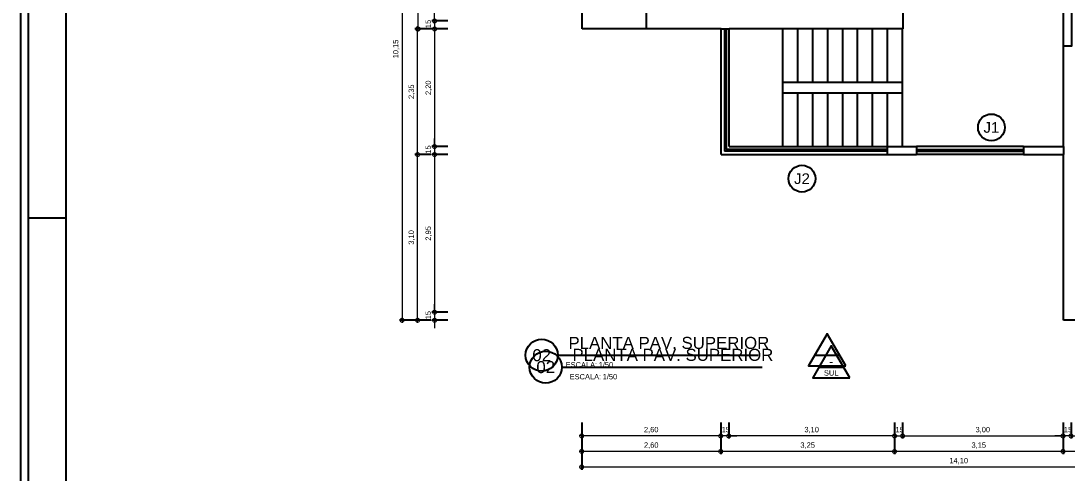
# Model space of a CAD drawing. Header units: metres. Extents: x 152 to 331, y 81 to 179.
# Drawn here: x 153.41 to 172.98, y 119.29 to 127.75 of the extents above; entities that cross this region are included whole.
import ezdxf
from ezdxf.enums import TextEntityAlignment as Align

# ---------------------------------------------------------------- set-up
doc = ezdxf.new("R2010")
doc.units = ezdxf.units.M
doc.header["$LTSCALE"] = 0.25
doc.linetypes.add('DIVIDEX2', pattern=[63.5, 25.4, -12.7, 0, -12.7, 0, -12.7])
doc.layers.add('0_MRG_AUX', color=7, linetype='Continuous', true_color=0xecbcd1, plot=False)
for name, color, linetype in [('ARQ_ALV CT', 5, 'Continuous'), ('ARQ_ALV VS', 2, 'Continuous'), ('ARQ_ESQ CT', 30, 'Continuous'), ('ARQ_PISO', 1, 'Continuous'), ('MRG_EXTERNA', 1, 'Continuous'), ('MRG_INTERNA', 2, 'Continuous'), ('Parede', 170, 'Continuous'), ('SIMB_02', 2, 'Continuous'), ('SIMB_TXT', 1, 'Continuous')]:
    doc.layers.add(name, color=color, linetype=linetype)
doc.layers.add('ARQ_COTA_AZUL', color=5, linetype='Continuous', lineweight=20, true_color=0x0000ff)
doc.styles.add('cota', font='arial.ttf')
doc.styles.add('SIMB', font='arial.ttf')
doc.dimstyles.new('Info 01 - annot', dxfattribs={"dimtxt": 2, "dimasz": 3, "dimexe": 1, "dimexo": 1, "dimgap": 1, "dimtad": 1, "dimzin": 4, "dimtxsty": 'cota', "dimblk": 'DOTSMALL', "dimcen": 2, "dimdle": 1, "dimclrd": 256, "dimclre": 256, "dimclrt": 1, "dimazin": 2, "dimtfac": 0.09, "dimtix": 1, "dimtmove": 2, "dimatfit": 2, "dimfxl": 5, "dimfxlon": 1, "dimtolj": 1, "dimtzin": 4, "dimlwd": -1, "dimarcsym": 1})

# ---------------------------------------------------------------- blocks, each defined once
blk = doc.blocks.new('COD_ESQ')
at = {"layer": 'SIMB_02'}
blk.add_circle((0, 0), 2.5, dxfattribs=at)
at = {"layer": 'SIMB_TXT', "style": 'SIMB'}
blk.add_attdef('CDESQ', text='', height=2, dxfattribs=at).set_placement((0, 0), align=Align.MIDDLE_CENTER)
blk = doc.blocks.new('*U193')
at = {"layer": '0_MRG_AUX'}
blk.add_lwpolyline([(0.01, 851), (0.01, -0.01), (-1199, -0.01), (-1199, 851)], close=True, dxfattribs=at)
at = {"layer": 'MRG_EXTERNA'}
blk.add_lwpolyline([(-5, 846), (-5, 5), (-1194, 5), (-1194, 846)], close=True, dxfattribs=at)
at = {"layer": 'MRG_INTERNA'}
for p, q in [((-1169, 836), (-1169, 15)), ((-1169, 302), (-1194, 302))]:
    blk.add_line(p, q, dxfattribs=at)
blk = doc.blocks.new('_DotSmall')
at = {"color": 0, "linetype": 'ByBlock', "const_width": 0.5}
blk.add_lwpolyline([(-0.0625, 0, 1), (0.0625, 0, 1)], format="xyb", close=True, dxfattribs=at)
blk = doc.blocks.new('*D282')
at = {"layer": 'ARQ_COTA_AZUL', "lineweight": -2, "transparency": 16777216}
for p, q in [((160.79, 132.301), (160.49, 132.301)), ((160.79, 122.151), (160.49, 122.151))]:
    blk.add_line(p, q, dxfattribs=at)
at = {"layer": 'ARQ_COTA_AZUL', "transparency": 16777216}
blk.add_line((160.54, 132.351), (160.54, 122.101), dxfattribs=at)
at = {"layer": 'ARQ_COTA_AZUL', "transparency": 16777216, "xscale": 0.15, "yscale": 0.15, "zscale": 0.15}
for p, rotation in [((160.54, 132.301), 90), ((160.54, 122.151), 270)]:
    blk.add_blockref('_DotSmall', p, dxfattribs=dict(at, rotation=rotation))
at = {"layer": 'ARQ_COTA_AZUL', "color": 1, "transparency": 16777216, "insert": (160.43, 127.226), "char_height": 0.1, "attachment_point": 5, "rotation": 90, "style": 'cota'}
blk.add_mtext('\\A1;10,15', dxfattribs=at)
blk = doc.blocks.new('*D283')
at = {"layer": 'ARQ_COTA_AZUL', "lineweight": -2, "transparency": 16777216}
for p, q in [((161.081, 125.251), (160.781, 125.251)), ((161.081, 122.151), (160.781, 122.151))]:
    blk.add_line(p, q, dxfattribs=at)
at = {"layer": 'ARQ_COTA_AZUL', "transparency": 16777216}
blk.add_line((160.831, 122.101), (160.831, 125.301), dxfattribs=at)
at = {"layer": 'ARQ_COTA_AZUL', "transparency": 16777216, "xscale": 0.15, "yscale": 0.15, "zscale": 0.15}
for p, rotation in [((160.831, 125.251), 90), ((160.831, 122.151), 270)]:
    blk.add_blockref('_DotSmall', p, dxfattribs=dict(at, rotation=rotation))
at = {"layer": 'ARQ_COTA_AZUL', "color": 1, "transparency": 16777216, "insert": (160.721, 123.701), "char_height": 0.1, "attachment_point": 5, "rotation": 90, "style": 'cota'}
blk.add_mtext('\\A1;3,10', dxfattribs=at)
blk = doc.blocks.new('*D284')
at = {"layer": 'ARQ_COTA_AZUL', "lineweight": -2, "transparency": 16777216}
for p, q in [((161.081, 127.601), (160.781, 127.601)), ((161.081, 125.251), (160.781, 125.251))]:
    blk.add_line(p, q, dxfattribs=at)
at = {"layer": 'ARQ_COTA_AZUL', "transparency": 16777216}
blk.add_line((160.831, 125.201), (160.831, 127.651), dxfattribs=at)
at = {"layer": 'ARQ_COTA_AZUL', "transparency": 16777216, "xscale": 0.15, "yscale": 0.15, "zscale": 0.15}
for p, rotation in [((160.831, 127.601), 90), ((160.831, 125.251), 270)]:
    blk.add_blockref('_DotSmall', p, dxfattribs=dict(at, rotation=rotation))
at = {"layer": 'ARQ_COTA_AZUL', "color": 1, "transparency": 16777216, "insert": (160.721, 126.426), "char_height": 0.1, "attachment_point": 5, "rotation": 90, "style": 'cota'}
blk.add_mtext('\\A1;2,35', dxfattribs=at)
blk = doc.blocks.new('*D285')
at = {"layer": 'ARQ_COTA_AZUL', "lineweight": -2, "transparency": 16777216}
for p, q in [((161.091, 131.101), (160.791, 131.101)), ((161.091, 127.601), (160.791, 127.601))]:
    blk.add_line(p, q, dxfattribs=at)
at = {"layer": 'ARQ_COTA_AZUL', "transparency": 16777216}
blk.add_line((160.841, 127.551), (160.841, 131.151), dxfattribs=at)
at = {"layer": 'ARQ_COTA_AZUL', "transparency": 16777216, "xscale": 0.15, "yscale": 0.15, "zscale": 0.15}
for p, rotation in [((160.841, 131.101), 90), ((160.841, 127.601), 270)]:
    blk.add_blockref('_DotSmall', p, dxfattribs=dict(at, rotation=rotation))
at = {"layer": 'ARQ_COTA_AZUL', "color": 1, "transparency": 16777216, "insert": (160.731, 129.351), "char_height": 0.1, "attachment_point": 5, "rotation": 90, "style": 'cota'}
blk.add_mtext('\\A1;3,50', dxfattribs=at)
blk = doc.blocks.new('*D287')
at = {"layer": 'ARQ_COTA_AZUL', "lineweight": -2, "transparency": 16777216}
for p, q in [((161.398, 122.301), (161.098, 122.301)), ((161.398, 122.151), (161.098, 122.151))]:
    blk.add_line(p, q, dxfattribs=at)
at = {"layer": 'ARQ_COTA_AZUL', "transparency": 16777216}
for p, q in [((161.148, 122.301), (161.148, 122.451)), ((161.148, 122.301), (161.148, 122.151)), ((161.148, 122.151), (161.148, 122.001))]:
    blk.add_line(p, q, dxfattribs=at)
at = {"layer": 'ARQ_COTA_AZUL', "transparency": 16777216, "xscale": 0.15, "yscale": 0.15, "zscale": 0.15}
for p, rotation in [((161.148, 122.301), 270), ((161.148, 122.151), 90)]:
    blk.add_blockref('_DotSmall', p, dxfattribs=dict(at, rotation=rotation))
at = {"layer": 'ARQ_COTA_AZUL', "color": 1, "transparency": 16777216, "insert": (161.038, 122.226), "char_height": 0.1, "attachment_point": 5, "rotation": 90, "style": 'cota'}
blk.add_mtext('\\A1;,15', dxfattribs=at)
blk = doc.blocks.new('*D288')
at = {"layer": 'ARQ_COTA_AZUL', "lineweight": -2, "transparency": 16777216}
for p, q in [((161.398, 125.251), (161.098, 125.251)), ((161.398, 122.301), (161.098, 122.301))]:
    blk.add_line(p, q, dxfattribs=at)
at = {"layer": 'ARQ_COTA_AZUL', "transparency": 16777216}
blk.add_line((161.148, 125.301), (161.148, 122.251), dxfattribs=at)
at = {"layer": 'ARQ_COTA_AZUL', "transparency": 16777216, "xscale": 0.15, "yscale": 0.15, "zscale": 0.15}
for p, rotation in [((161.148, 125.251), 90), ((161.148, 122.301), 270)]:
    blk.add_blockref('_DotSmall', p, dxfattribs=dict(at, rotation=rotation))
at = {"layer": 'ARQ_COTA_AZUL', "color": 1, "transparency": 16777216, "insert": (161.038, 123.776), "char_height": 0.1, "attachment_point": 5, "rotation": 90, "style": 'cota'}
blk.add_mtext('\\A1;2,95', dxfattribs=at)
blk = doc.blocks.new('*D289')
at = {"layer": 'ARQ_COTA_AZUL', "lineweight": -2, "transparency": 16777216}
for p, q in [((161.398, 125.401), (161.098, 125.401)), ((161.398, 125.251), (161.098, 125.251))]:
    blk.add_line(p, q, dxfattribs=at)
at = {"layer": 'ARQ_COTA_AZUL', "transparency": 16777216}
for p, q in [((161.148, 125.401), (161.148, 125.551)), ((161.148, 125.401), (161.148, 125.251)), ((161.148, 125.251), (161.148, 125.101))]:
    blk.add_line(p, q, dxfattribs=at)
at = {"layer": 'ARQ_COTA_AZUL', "transparency": 16777216, "xscale": 0.15, "yscale": 0.15, "zscale": 0.15}
for p, rotation in [((161.148, 125.401), 270), ((161.148, 125.251), 90)]:
    blk.add_blockref('_DotSmall', p, dxfattribs=dict(at, rotation=rotation))
at = {"layer": 'ARQ_COTA_AZUL', "color": 1, "transparency": 16777216, "insert": (161.038, 125.326), "char_height": 0.1, "attachment_point": 5, "rotation": 90, "style": 'cota'}
blk.add_mtext('\\A1;,15', dxfattribs=at)
blk = doc.blocks.new('*D290')
at = {"layer": 'ARQ_COTA_AZUL', "lineweight": -2, "transparency": 16777216}
for p, q in [((161.398, 127.601), (161.098, 127.601)), ((161.398, 125.401), (161.098, 125.401))]:
    blk.add_line(p, q, dxfattribs=at)
at = {"layer": 'ARQ_COTA_AZUL', "transparency": 16777216}
blk.add_line((161.148, 127.651), (161.148, 125.351), dxfattribs=at)
at = {"layer": 'ARQ_COTA_AZUL', "transparency": 16777216, "xscale": 0.15, "yscale": 0.15, "zscale": 0.15}
for p, rotation in [((161.148, 127.601), 90), ((161.148, 125.401), 270)]:
    blk.add_blockref('_DotSmall', p, dxfattribs=dict(at, rotation=rotation))
at = {"layer": 'ARQ_COTA_AZUL', "color": 1, "transparency": 16777216, "insert": (161.038, 126.501), "char_height": 0.1, "attachment_point": 5, "rotation": 90, "style": 'cota'}
blk.add_mtext('\\A1;2,20', dxfattribs=at)
blk = doc.blocks.new('*D291')
at = {"layer": 'ARQ_COTA_AZUL', "lineweight": -2, "transparency": 16777216}
for p, q in [((161.398, 127.751), (161.098, 127.751)), ((161.398, 127.601), (161.098, 127.601))]:
    blk.add_line(p, q, dxfattribs=at)
at = {"layer": 'ARQ_COTA_AZUL', "transparency": 16777216}
for p, q in [((161.148, 127.751), (161.148, 127.901)), ((161.148, 127.751), (161.148, 127.601)), ((161.148, 127.601), (161.148, 127.451))]:
    blk.add_line(p, q, dxfattribs=at)
at = {"layer": 'ARQ_COTA_AZUL', "transparency": 16777216, "xscale": 0.15, "yscale": 0.15, "zscale": 0.15}
for p, rotation in [((161.148, 127.751), 270), ((161.148, 127.601), 90)]:
    blk.add_blockref('_DotSmall', p, dxfattribs=dict(at, rotation=rotation))
at = {"layer": 'ARQ_COTA_AZUL', "color": 1, "transparency": 16777216, "insert": (161.038, 127.676), "char_height": 0.1, "attachment_point": 5, "rotation": 90, "style": 'cota'}
blk.add_mtext('\\A1;,15', dxfattribs=at)
blk = doc.blocks.new('*D292')
at = {"layer": 'ARQ_COTA_AZUL', "lineweight": -2, "transparency": 16777216}
for p, q in [((161.398, 129.401), (161.098, 129.401)), ((161.398, 127.751), (161.098, 127.751))]:
    blk.add_line(p, q, dxfattribs=at)
at = {"layer": 'ARQ_COTA_AZUL', "transparency": 16777216}
blk.add_line((161.148, 127.701), (161.148, 129.451), dxfattribs=at)
at = {"layer": 'ARQ_COTA_AZUL', "transparency": 16777216, "xscale": 0.15, "yscale": 0.15, "zscale": 0.15}
for p, rotation in [((161.148, 129.401), 90), ((161.148, 127.751), 270)]:
    blk.add_blockref('_DotSmall', p, dxfattribs=dict(at, rotation=rotation))
at = {"layer": 'ARQ_COTA_AZUL', "color": 1, "transparency": 16777216, "insert": (161.038, 128.576), "char_height": 0.1, "attachment_point": 5, "rotation": 90, "style": 'cota'}
blk.add_mtext('\\A1;1,65', dxfattribs=at)
blk = doc.blocks.new('*D316')
at = {"layer": 'ARQ_COTA_AZUL', "lineweight": -2, "transparency": 16777216}
for p, q in [((163.899, 119.655), (163.899, 119.355)), ((177.999, 119.655), (177.999, 119.355))]:
    blk.add_line(p, q, dxfattribs=at)
at = {"layer": 'ARQ_COTA_AZUL', "transparency": 16777216}
blk.add_line((178.049, 119.405), (163.849, 119.405), dxfattribs=at)
at = {"layer": 'ARQ_COTA_AZUL', "transparency": 16777216, "xscale": 0.15, "yscale": 0.15, "zscale": 0.15, "rotation": 180}
blk.add_blockref('_DotSmall', (163.899, 119.405), dxfattribs=at)
at = {"layer": 'ARQ_COTA_AZUL', "transparency": 16777216, "xscale": 0.15, "yscale": 0.15, "zscale": 0.15}
blk.add_blockref('_DotSmall', (177.999, 119.405), dxfattribs=at)
at = {"layer": 'ARQ_COTA_AZUL', "color": 1, "transparency": 16777216, "insert": (170.949, 119.516), "char_height": 0.1, "attachment_point": 5, "style": 'cota'}
blk.add_mtext('\\A1;14,10', dxfattribs=at)
blk = doc.blocks.new('*D317')
at = {"layer": 'ARQ_COTA_AZUL', "lineweight": -2, "transparency": 16777216}
for p, q in [((172.899, 119.946), (172.899, 119.646)), ((177.999, 119.946), (177.999, 119.646))]:
    blk.add_line(p, q, dxfattribs=at)
at = {"layer": 'ARQ_COTA_AZUL', "transparency": 16777216}
blk.add_line((178.049, 119.696), (172.849, 119.696), dxfattribs=at)
at = {"layer": 'ARQ_COTA_AZUL', "transparency": 16777216, "xscale": 0.15, "yscale": 0.15, "zscale": 0.15, "rotation": 180}
blk.add_blockref('_DotSmall', (172.899, 119.696), dxfattribs=at)
at = {"layer": 'ARQ_COTA_AZUL', "transparency": 16777216, "xscale": 0.15, "yscale": 0.15, "zscale": 0.15}
blk.add_blockref('_DotSmall', (177.999, 119.696), dxfattribs=at)
at = {"layer": 'ARQ_COTA_AZUL', "color": 1, "transparency": 16777216, "insert": (175.449, 119.806), "char_height": 0.1, "attachment_point": 5, "style": 'cota'}
blk.add_mtext('\\A1;5,10', dxfattribs=at)
blk = doc.blocks.new('*D318')
at = {"layer": 'ARQ_COTA_AZUL', "lineweight": -2, "transparency": 16777216}
for p, q in [((169.749, 119.946), (169.749, 119.646)), ((172.899, 119.946), (172.899, 119.646))]:
    blk.add_line(p, q, dxfattribs=at)
at = {"layer": 'ARQ_COTA_AZUL', "transparency": 16777216}
blk.add_line((172.949, 119.696), (169.699, 119.696), dxfattribs=at)
at = {"layer": 'ARQ_COTA_AZUL', "transparency": 16777216, "xscale": 0.15, "yscale": 0.15, "zscale": 0.15, "rotation": 180}
blk.add_blockref('_DotSmall', (169.749, 119.696), dxfattribs=at)
at = {"layer": 'ARQ_COTA_AZUL', "transparency": 16777216, "xscale": 0.15, "yscale": 0.15, "zscale": 0.15}
blk.add_blockref('_DotSmall', (172.899, 119.696), dxfattribs=at)
at = {"layer": 'ARQ_COTA_AZUL', "color": 1, "transparency": 16777216, "insert": (171.324, 119.806), "char_height": 0.1, "attachment_point": 5, "style": 'cota'}
blk.add_mtext('\\A1;3,15', dxfattribs=at)
blk = doc.blocks.new('*D319')
at = {"layer": 'ARQ_COTA_AZUL', "lineweight": -2, "transparency": 16777216}
for p, q in [((166.499, 119.946), (166.499, 119.646)), ((169.749, 119.946), (169.749, 119.646))]:
    blk.add_line(p, q, dxfattribs=at)
at = {"layer": 'ARQ_COTA_AZUL', "transparency": 16777216}
blk.add_line((169.799, 119.696), (166.449, 119.696), dxfattribs=at)
at = {"layer": 'ARQ_COTA_AZUL', "transparency": 16777216, "xscale": 0.15, "yscale": 0.15, "zscale": 0.15, "rotation": 180}
blk.add_blockref('_DotSmall', (166.499, 119.696), dxfattribs=at)
at = {"layer": 'ARQ_COTA_AZUL', "transparency": 16777216, "xscale": 0.15, "yscale": 0.15, "zscale": 0.15}
blk.add_blockref('_DotSmall', (169.749, 119.696), dxfattribs=at)
at = {"layer": 'ARQ_COTA_AZUL', "color": 1, "transparency": 16777216, "insert": (168.124, 119.806), "char_height": 0.1, "attachment_point": 5, "style": 'cota'}
blk.add_mtext('\\A1;3,25', dxfattribs=at)
blk = doc.blocks.new('*D320')
at = {"layer": 'ARQ_COTA_AZUL', "lineweight": -2, "transparency": 16777216}
for p, q in [((163.899, 119.946), (163.899, 119.646)), ((166.499, 119.946), (166.499, 119.646))]:
    blk.add_line(p, q, dxfattribs=at)
at = {"layer": 'ARQ_COTA_AZUL', "transparency": 16777216}
blk.add_line((166.549, 119.696), (163.849, 119.696), dxfattribs=at)
at = {"layer": 'ARQ_COTA_AZUL', "transparency": 16777216, "xscale": 0.15, "yscale": 0.15, "zscale": 0.15, "rotation": 180}
blk.add_blockref('_DotSmall', (163.899, 119.696), dxfattribs=at)
at = {"layer": 'ARQ_COTA_AZUL', "transparency": 16777216, "xscale": 0.15, "yscale": 0.15, "zscale": 0.15}
blk.add_blockref('_DotSmall', (166.499, 119.696), dxfattribs=at)
at = {"layer": 'ARQ_COTA_AZUL', "color": 1, "transparency": 16777216, "insert": (165.199, 119.806), "char_height": 0.1, "attachment_point": 5, "style": 'cota'}
blk.add_mtext('\\A1;2,60', dxfattribs=at)
blk = doc.blocks.new('*D327')
at = {"layer": 'ARQ_COTA_AZUL', "lineweight": -2, "transparency": 16777216}
for p, q in [((172.899, 120.236), (172.899, 119.936)), ((173.049, 120.236), (173.049, 119.936))]:
    blk.add_line(p, q, dxfattribs=at)
at = {"layer": 'ARQ_COTA_AZUL', "transparency": 16777216}
for p, q in [((172.899, 119.986), (172.749, 119.986)), ((173.049, 119.986), (172.899, 119.986)), ((173.049, 119.986), (173.199, 119.986))]:
    blk.add_line(p, q, dxfattribs=at)
at = {"layer": 'ARQ_COTA_AZUL', "transparency": 16777216, "xscale": 0.15, "yscale": 0.15, "zscale": 0.15}
blk.add_blockref('_DotSmall', (172.899, 119.986), dxfattribs=at)
at = {"layer": 'ARQ_COTA_AZUL', "transparency": 16777216, "xscale": 0.15, "yscale": 0.15, "zscale": 0.15, "rotation": 180}
blk.add_blockref('_DotSmall', (173.049, 119.986), dxfattribs=at)
at = {"layer": 'ARQ_COTA_AZUL', "color": 1, "transparency": 16777216, "insert": (172.974, 120.096), "char_height": 0.1, "attachment_point": 5, "style": 'cota'}
blk.add_mtext('\\A1;,15', dxfattribs=at)
blk = doc.blocks.new('*D328')
at = {"layer": 'ARQ_COTA_AZUL', "lineweight": -2, "transparency": 16777216}
for p, q in [((169.899, 120.236), (169.899, 119.936)), ((172.899, 120.236), (172.899, 119.936))]:
    blk.add_line(p, q, dxfattribs=at)
at = {"layer": 'ARQ_COTA_AZUL', "transparency": 16777216}
blk.add_line((169.849, 119.986), (172.949, 119.986), dxfattribs=at)
at = {"layer": 'ARQ_COTA_AZUL', "transparency": 16777216, "xscale": 0.15, "yscale": 0.15, "zscale": 0.15, "rotation": 180}
blk.add_blockref('_DotSmall', (169.899, 119.986), dxfattribs=at)
at = {"layer": 'ARQ_COTA_AZUL', "transparency": 16777216, "xscale": 0.15, "yscale": 0.15, "zscale": 0.15}
blk.add_blockref('_DotSmall', (172.899, 119.986), dxfattribs=at)
at = {"layer": 'ARQ_COTA_AZUL', "color": 1, "transparency": 16777216, "insert": (171.399, 120.096), "char_height": 0.1, "attachment_point": 5, "style": 'cota'}
blk.add_mtext('\\A1;3,00', dxfattribs=at)
blk = doc.blocks.new('*D329')
at = {"layer": 'ARQ_COTA_AZUL', "lineweight": -2, "transparency": 16777216}
for p, q in [((169.749, 120.236), (169.749, 119.936)), ((169.899, 120.236), (169.899, 119.936))]:
    blk.add_line(p, q, dxfattribs=at)
at = {"layer": 'ARQ_COTA_AZUL', "transparency": 16777216}
for p, q in [((169.749, 119.986), (169.599, 119.986)), ((169.749, 119.986), (169.899, 119.986)), ((169.899, 119.986), (170.049, 119.986))]:
    blk.add_line(p, q, dxfattribs=at)
at = {"layer": 'ARQ_COTA_AZUL', "transparency": 16777216, "xscale": 0.15, "yscale": 0.15, "zscale": 0.15}
blk.add_blockref('_DotSmall', (169.749, 119.986), dxfattribs=at)
at = {"layer": 'ARQ_COTA_AZUL', "transparency": 16777216, "xscale": 0.15, "yscale": 0.15, "zscale": 0.15, "rotation": 180}
blk.add_blockref('_DotSmall', (169.899, 119.986), dxfattribs=at)
at = {"layer": 'ARQ_COTA_AZUL', "color": 1, "transparency": 16777216, "insert": (169.824, 120.096), "char_height": 0.1, "attachment_point": 5, "style": 'cota'}
blk.add_mtext('\\A1;,15', dxfattribs=at)
blk = doc.blocks.new('*D330')
at = {"layer": 'ARQ_COTA_AZUL', "lineweight": -2, "transparency": 16777216}
for p, q in [((166.649, 120.236), (166.649, 119.936)), ((169.749, 120.236), (169.749, 119.936))]:
    blk.add_line(p, q, dxfattribs=at)
at = {"layer": 'ARQ_COTA_AZUL', "transparency": 16777216}
blk.add_line((169.799, 119.986), (166.599, 119.986), dxfattribs=at)
at = {"layer": 'ARQ_COTA_AZUL', "transparency": 16777216, "xscale": 0.15, "yscale": 0.15, "zscale": 0.15, "rotation": 180}
blk.add_blockref('_DotSmall', (166.649, 119.986), dxfattribs=at)
at = {"layer": 'ARQ_COTA_AZUL', "transparency": 16777216, "xscale": 0.15, "yscale": 0.15, "zscale": 0.15}
blk.add_blockref('_DotSmall', (169.749, 119.986), dxfattribs=at)
at = {"layer": 'ARQ_COTA_AZUL', "color": 1, "transparency": 16777216, "insert": (168.199, 120.096), "char_height": 0.1, "attachment_point": 5, "style": 'cota'}
blk.add_mtext('\\A1;3,10', dxfattribs=at)
blk = doc.blocks.new('*D331')
at = {"layer": 'ARQ_COTA_AZUL', "lineweight": -2, "transparency": 16777216}
for p, q in [((166.499, 120.236), (166.499, 119.936)), ((166.649, 120.236), (166.649, 119.936))]:
    blk.add_line(p, q, dxfattribs=at)
at = {"layer": 'ARQ_COTA_AZUL', "transparency": 16777216}
for p, q in [((166.499, 119.986), (166.349, 119.986)), ((166.649, 119.986), (166.499, 119.986)), ((166.649, 119.986), (166.799, 119.986))]:
    blk.add_line(p, q, dxfattribs=at)
at = {"layer": 'ARQ_COTA_AZUL', "transparency": 16777216, "xscale": 0.15, "yscale": 0.15, "zscale": 0.15}
blk.add_blockref('_DotSmall', (166.499, 119.986), dxfattribs=at)
at = {"layer": 'ARQ_COTA_AZUL', "transparency": 16777216, "xscale": 0.15, "yscale": 0.15, "zscale": 0.15, "rotation": 180}
blk.add_blockref('_DotSmall', (166.649, 119.986), dxfattribs=at)
at = {"layer": 'ARQ_COTA_AZUL', "color": 1, "transparency": 16777216, "insert": (166.574, 120.096), "char_height": 0.1, "attachment_point": 5, "style": 'cota'}
blk.add_mtext('\\A1;,15', dxfattribs=at)
blk = doc.blocks.new('*D332')
at = {"layer": 'ARQ_COTA_AZUL', "lineweight": -2, "transparency": 16777216}
for p, q in [((163.899, 120.236), (163.899, 119.936)), ((166.499, 120.236), (166.499, 119.936))]:
    blk.add_line(p, q, dxfattribs=at)
at = {"layer": 'ARQ_COTA_AZUL', "transparency": 16777216}
blk.add_line((166.549, 119.986), (163.849, 119.986), dxfattribs=at)
at = {"layer": 'ARQ_COTA_AZUL', "transparency": 16777216, "xscale": 0.15, "yscale": 0.15, "zscale": 0.15, "rotation": 180}
blk.add_blockref('_DotSmall', (163.899, 119.986), dxfattribs=at)
at = {"layer": 'ARQ_COTA_AZUL', "transparency": 16777216, "xscale": 0.15, "yscale": 0.15, "zscale": 0.15}
blk.add_blockref('_DotSmall', (166.499, 119.986), dxfattribs=at)
at = {"layer": 'ARQ_COTA_AZUL', "color": 1, "transparency": 16777216, "insert": (165.199, 120.096), "char_height": 0.1, "attachment_point": 5, "style": 'cota'}
blk.add_mtext('\\A1;2,60', dxfattribs=at)
blk = doc.blocks.new('TITULO')
at = {"layer": 'SIMB_02'}
blk.add_line((6, 0), (81, 0), dxfattribs=at)
blk.add_circle((0, 0), 6, dxfattribs=at)
at = {"layer": 'SIMB_TXT', "style": 'SIMB'}
blk.add_text('ESCALA:', height=2, dxfattribs=at).set_placement((8.94, -4.58))
blk.add_attdef('TITULO_DO_DESENHO', text='', height=4.5, dxfattribs=at).set_placement((10.02, 1), align=Align.BOTTOM_LEFT)
blk.add_attdef('NUM', text='', height=4.5, dxfattribs=at).set_placement((0, 0), align=Align.MIDDLE_CENTER)
blk.add_attdef('ESCALA', (21.3, -4.58), '', height=2, dxfattribs=at)
blk = doc.blocks.new('A$C1a0f8fa3')
at = {"layer": 'SIMB_02'}
blk.add_line((5.407, 0.3), (5.869, 0.3), dxfattribs=at)
blk.add_lwpolyline([(5.985, 0.1), (5.638, 0.7), (5.292, 0.1)], close=True, dxfattribs=at)
at = {"xscale": 0.05, "yscale": 0.05, "zscale": 0.05}
blk.add_blockref('TITULO', (0.3, 0.3), dxfattribs=at).add_auto_attribs({'TITULO_DO_DESENHO': 'PLANTA PAV. SUPERIOR', 'NUM': '02', 'ESCALA': '1/50'})
at = {"layer": 'SIMB_TXT', "style": 'SIMB'}
for tag, height, p in [('-', 0.175, (5.638, 0.406)), ('SUL', 0.1, (5.638, 0.191))]:
    blk.add_attdef(tag, text='', height=height, dxfattribs=at).set_placement(p, align=Align.MIDDLE_CENTER)

msp = doc.modelspace()

# ---------------------------------------------------------------- linework, layer by layer
at = {"layer": 'ARQ_ALV CT'}
for p, q in [((163.909, 127.604), (163.909, 131.104)), ((165.109, 127.604), (165.109, 128.479)), ((169.909, 127.604), (169.909, 128.479)), ((166.509, 127.604), (163.909, 127.604)), ((166.509, 127.604), (166.659, 127.604)), ((169.909, 127.604), (166.659, 127.604)), ((172.909, 125.404), (172.909, 127.279)), ((169.609, 125.404), (169.609, 125.254)), ((169.609, 125.404), (170.159, 125.404)), ((170.159, 125.404), (170.159, 125.254)), ((172.159, 125.404), (172.909, 125.404)), ((169.609, 125.254), (170.159, 125.254)), ((172.159, 125.254), (172.909, 125.254)), ((172.909, 122.154), (172.909, 125.254)), ((173.709, 122.154), (172.909, 122.154))]:
    msp.add_line(p, q, dxfattribs=at)
at = {"layer": 'ARQ_ALV VS'}
for p, q in [((166.509, 125.254), (166.509, 127.604)), ((166.659, 125.404), (166.659, 127.604)), ((166.659, 125.404), (169.609, 125.404)), ((172.159, 125.404), (170.159, 125.404)), ((166.509, 125.254), (169.609, 125.254)), ((172.159, 125.254), (170.159, 125.254))]:
    msp.add_line(p, q, dxfattribs=at)
at = {"layer": 'ARQ_ESQ CT'}
for p, q in [((166.569, 127.604), (166.569, 125.314)), ((166.599, 127.604), (166.599, 125.344)), ((169.609, 125.314), (166.569, 125.314)), ((169.609, 125.344), (166.599, 125.344)), ((170.159, 125.344), (172.159, 125.344)), ((170.159, 125.314), (172.159, 125.314))]:
    msp.add_line(p, q, dxfattribs=at)
at = {"layer": 'ARQ_PISO'}
for p, q in [((167.659, 126.604), (167.659, 127.604)), ((167.939, 126.604), (167.939, 127.604)), ((168.219, 126.604), (168.219, 127.604)), ((168.499, 126.604), (168.499, 127.604)), ((168.779, 126.604), (168.779, 127.604)), ((169.059, 126.604), (169.059, 127.604)), ((169.339, 126.604), (169.339, 127.604)), ((169.619, 126.604), (169.619, 127.604)), ((169.899, 126.604), (169.899, 127.604)), ((167.659, 126.404), (167.659, 126.604)), ((167.659, 126.604), (169.899, 126.604)), ((169.899, 126.404), (169.899, 126.604)), ((167.659, 125.404), (167.659, 126.404)), ((167.659, 126.404), (169.899, 126.404)), ((167.939, 125.404), (167.939, 126.404)), ((168.219, 125.404), (168.219, 126.404)), ((168.499, 125.404), (168.499, 126.404)), ((168.779, 125.404), (168.779, 126.404)), ((169.059, 125.404), (169.059, 126.404)), ((169.339, 125.404), (169.339, 126.404)), ((169.619, 125.404), (169.619, 126.404)), ((169.899, 125.404), (169.899, 126.404))]:
    msp.add_line(p, q, dxfattribs=at)
at = {"layer": 'ARQ_PISO', "linetype": 'ByBlock'}
msp.add_lwpolyline([(172.909, 128.079), (173.059, 128.079), (173.059, 127.279), (172.909, 127.279)], close=True, dxfattribs=at)
at = {"layer": 'Parede'}
msp.add_line((172.159, 125.404), (172.159, 125.254), dxfattribs=at)
at = {"layer": 'Parede', "linetype": 'DIVIDEX2'}
msp.add_line((172.909, 125.404), (172.909, 125.254), dxfattribs=at)
at = {"layer": 'SIMB_02'}
msp.add_line((168.333, 121.274), (168.795, 121.274), dxfattribs=at)
msp.add_lwpolyline([(168.91, 121.074), (168.564, 121.674), (168.218, 121.074)], close=True, dxfattribs=at)

# ---------------------------------------------------------------- block references
at = {"xscale": 0.02808167352496861, "yscale": 0.02808167352496861, "zscale": 0.02808167352496861}
msp.add_blockref('*U193', (187.083, 115.579), dxfattribs=at)
at = {"xscale": 0.05, "yscale": 0.05, "zscale": 0.05}
msp.add_blockref('TITULO', (163.226, 121.274), dxfattribs=at).add_auto_attribs({'TITULO_DO_DESENHO': 'PLANTA PAV. SUPERIOR', 'NUM': '02', 'ESCALA': '1/50'})
at = {"layer": 'ARQ_ALV CT', "xscale": 0.1, "yscale": 0.1, "zscale": 0.1}
for p, values in [((171.56, 125.759), {'CDESQ': 'J1'}), ((168.018, 124.8), {'CDESQ': 'J2'})]:
    msp.add_blockref('COD_ESQ', p, dxfattribs=at).add_auto_attribs(values)
at = {"layer": 'ARQ_ESQ CT'}
msp.add_blockref('A$C1a0f8fa3', (162.851, 121.197), dxfattribs=at)

# ---------------------------------------------------------------- texts
at = {"layer": 'SIMB_TXT', "style": 'SIMB'}
for tag, height, p in [('-', 0.175, (168.564, 121.38)), ('SUL', 0.1, (168.564, 121.165))]:
    msp.add_attdef(tag, text='01', height=height, dxfattribs=at).set_placement(p, align=Align.MIDDLE_CENTER)

# ---------------------------------------------------------------- dimensions: what is measured, and where the dimension line sits
at = {"layer": 'ARQ_COTA_AZUL'}
for base, p1, p2, picture, middle in [((160.54, 122.151), (171.255, 132.301), (172.905, 122.151), '*D282', (160.43, 127.226)), ((160.841, 131.101), (163.905, 127.601), (163.905, 131.101), '*D285', (160.731, 129.351)), ((161.148, 129.401), (169.755, 127.751), (168.705, 129.401), '*D292', (161.038, 128.576)), ((161.148, 127.601), (165.255, 127.751), (165.105, 127.601), '*D291', (161.038, 127.676)), ((160.831, 127.601), (166.505, 125.251), (166.505, 127.601), '*D284', (160.721, 126.426)), ((161.148, 125.401), (166.505, 127.601), (166.655, 125.401), '*D290', (161.038, 126.501)), ((161.148, 125.251), (166.655, 125.401), (166.505, 125.251), '*D289', (161.038, 125.326)), ((160.831, 125.251), (172.905, 122.151), (172.905, 125.251), '*D283', (160.721, 123.701)), ((161.148, 122.301), (172.905, 125.251), (173.055, 122.301), '*D288', (161.038, 123.776)), ((161.148, 122.151), (173.055, 122.301), (172.905, 122.151), '*D287', (161.038, 122.226))]:
    dim = msp.add_linear_dim(base=base, p1=p1, p2=p2, angle=90, dimstyle='Info 01 - annot', dxfattribs=at)
    dim.commit()
    dim.dimension.update_dxf_attribs({"geometry": picture, "text_midpoint": middle})
for base, p1, p2, picture, middle in [((166.499, 119.696), (169.749, 127.749), (166.499, 127.599), '*D319', (168.124, 119.806)), ((166.649, 119.986), (169.749, 127.749), (166.649, 127.599), '*D330', (168.199, 120.096)), ((169.899, 119.986), (169.749, 127.749), (169.899, 127.599), '*D329', (169.824, 120.096)), ((169.749, 119.696), (172.899, 122.149), (169.749, 127.749), '*D318', (171.324, 119.806)), ((163.899, 119.405), (177.999, 123.649), (163.899, 127.599), '*D316', (170.949, 119.516)), ((163.899, 119.696), (166.499, 127.599), (163.899, 127.599), '*D320', (165.199, 119.806)), ((163.899, 119.986), (166.499, 127.599), (163.899, 127.599), '*D332', (165.199, 120.096)), ((172.899, 119.986), (169.899, 127.599), (172.899, 125.399), '*D328', (171.399, 120.096)), ((166.499, 119.986), (166.649, 125.399), (166.499, 125.249), '*D331', (166.574, 120.096)), ((172.899, 119.696), (177.999, 123.649), (172.899, 122.149), '*D317', (175.449, 119.806)), ((172.899, 119.986), (173.049, 122.299), (172.899, 122.149), '*D327', (172.974, 120.096))]:
    dim = msp.add_linear_dim(base=base, p1=p1, p2=p2, dimstyle='Info 01 - annot', dxfattribs=at)
    dim.commit()
    dim.dimension.update_dxf_attribs({"geometry": picture, "text_midpoint": middle})

doc.saveas('drawing.dxf')
